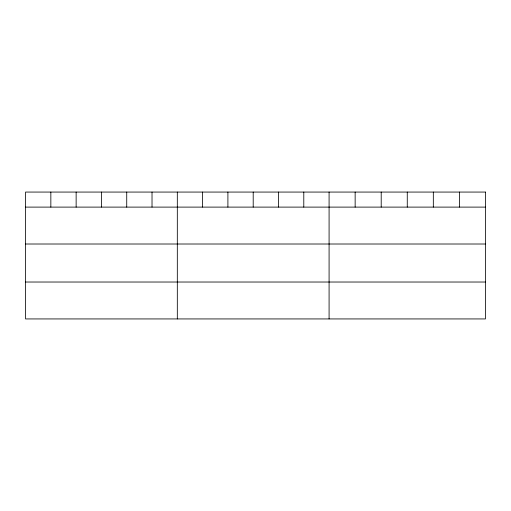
<?xml version="1.0" encoding="UTF-8"?>
<svg xmlns="http://www.w3.org/2000/svg" width="511" height="511" viewBox="0 0 511 511"><rect width="100%" height="100%" fill="white"/><g stroke="black" fill="none" stroke-linecap="round" stroke-linejoin="round"><path stroke-width="0.77" d="M25.55 207.108L485.45 207.108M25.55 244.009L485.45 244.009M25.55 282.027L485.45 282.027M459.389 192.066L459.389 207.108M433.328 192.066L433.328 207.108M407.267 192.066L407.267 207.108M381.206 192.066L381.206 207.108M355.145 192.066L355.145 207.108M329.084 192.066L329.084 318.934M303.79 192.066L303.79 207.108M278.495 192.066L278.495 207.108M253.201 192.066L253.201 207.108M227.906 192.066L227.906 207.108M202.612 192.066L202.612 207.108M177.317 192.066L177.317 318.934M152.023 192.066L152.023 207.108M126.728 192.066L126.728 207.108M101.434 192.066L101.434 207.108M76.139 192.066L76.139 207.108M50.844 192.066L50.844 207.108M485.45 192.066L25.55 192.066L25.55 318.934L485.45 318.934L485.45 192.066"/></g></svg>
